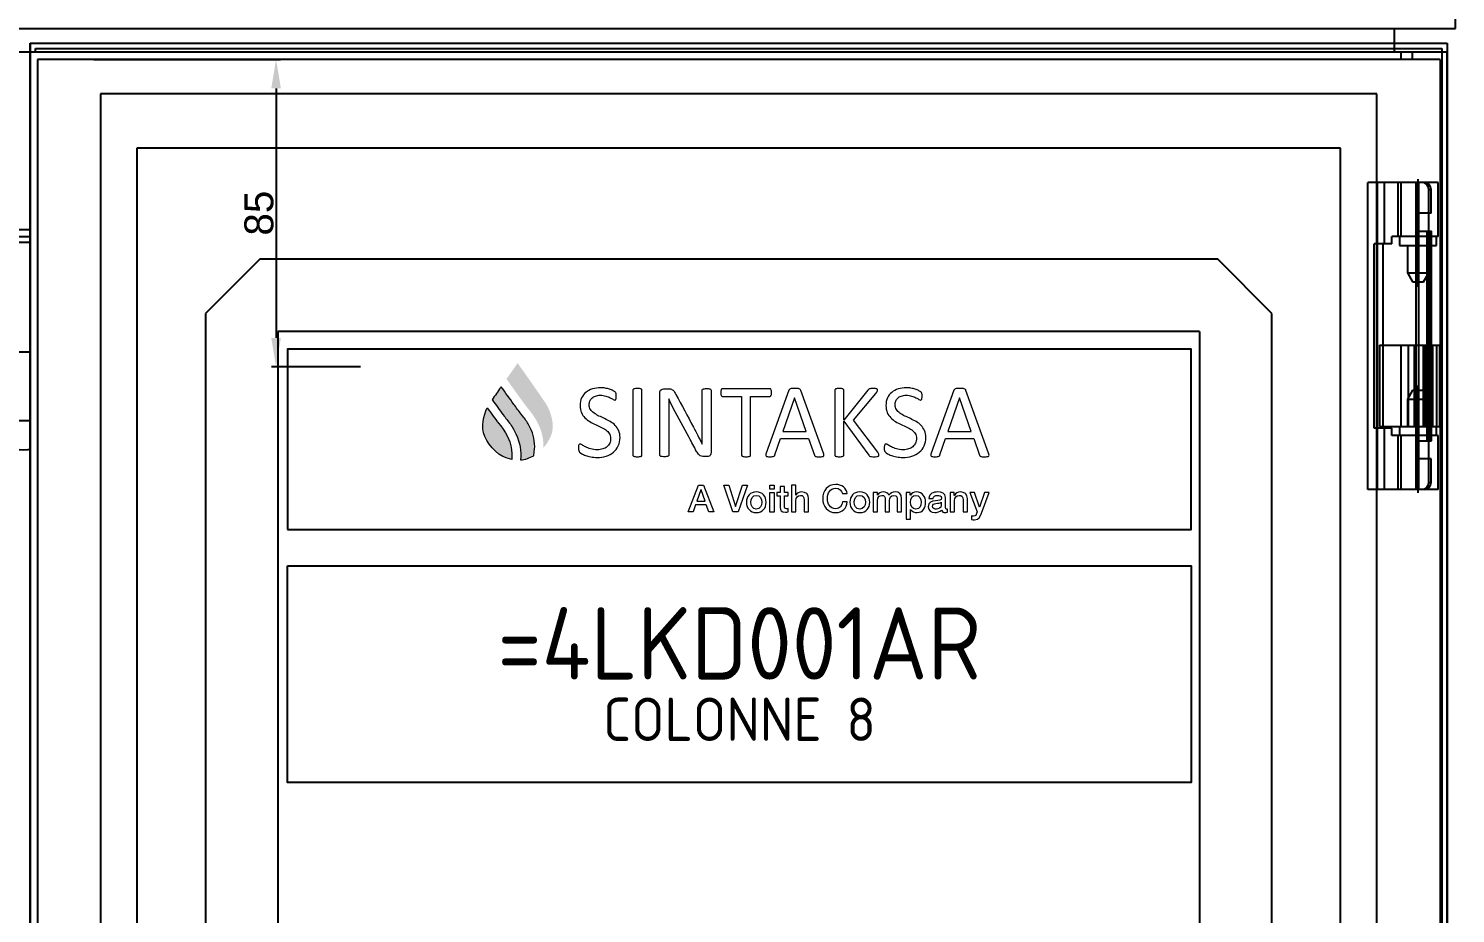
# Model space of a CAD drawing. Header units: millimetres. Extents: x 0 to 69574, y -5 to 41746.
# Drawn here: x 35170.2 to 35564.8, y 12523.2 to 12768 of the extents above; entities that cross this region are included whole.
import ezdxf
from ezdxf.enums import TextEntityAlignment as Align

# ---------------------------------------------------------------- set-up
doc = ezdxf.new("R2010")
doc.units = ezdxf.units.MM
doc.set_wipeout_variables(frame=1)
doc.layers.add('! NO PLOT !', color=7, linetype='Continuous', true_color=0xff75dd, plot=False)
for name, color, linetype in [('000-PI-ORMAR', 2, 'Continuous'), ('000-PI_TEXT', 7, 'Continuous'), ('AUT_7', 7, 'Continuous'), ('Layer 1', 7, 'Continuous')]:
    doc.layers.add(name, color=color, linetype=linetype)
doc.styles.add('PI0', font='isocpeur.ttf', dxfattribs={"width": 0.9})
doc.styles.get("Standard").update_dxf_attribs({"font": 'arial.ttf'})
doc.dimstyles.new('ISO-25-lb', dxfattribs={"dimtxt": 8, "dimasz": 8, "dimexe": 1.25, "dimexo": 0.625, "dimtad": 1, "dimtxsty": 'Standard', "dimcen": 5, "dimadec": 0, "dimazin": 0, "dimtfac": 1, "dimtmove": 0, "dimatfit": 3, "dimfxl": 1, "dimarcsym": 0})

# ---------------------------------------------------------------- blocks, each defined once
blk = doc.blocks.new('*D1215')
at = {"layer": '! NO PLOT !', "color": 0, "linetype": 'Continuous', "lineweight": -2, "ltscale": 0.25, "transparency": 16777216}
for p, q in [((35188.22, 12759.4), (35239.88, 12759.4)), ((35238.63, 12751.4), (35238.63, 12682.4)), ((35261.97, 12674.4), (35237.38, 12674.4))]:
    blk.add_line(p, q, dxfattribs=at)
at = {"layer": '! NO PLOT !', "color": 0, "ltscale": 0.25, "transparency": 16777216}
for points in [[(35237.3, 12751.4), (35239.96, 12751.4), (35238.63, 12759.4)], [(35237.3, 12682.4), (35239.96, 12682.4), (35238.63, 12674.4)]]:
    blk.add_solid(points, dxfattribs=at)
at = {"layer": 'Defpoints', "color": 0, "ltscale": 0.25, "transparency": 16777216}
for p in [(35187.59, 12759.4), (35238.63, 12674.4), (35262.59, 12674.4)]:
    blk.add_point(p, dxfattribs=at)
at = {"layer": '! NO PLOT !', "color": 0, "lineweight": 25, "ltscale": 0.25, "transparency": 16777216, "insert": (35233.92, 12716.9), "char_height": 8, "attachment_point": 5, "rotation": 90}
blk.add_mtext('85', dxfattribs=at)
blk = doc.blocks.new('800mm krov_1')
at = {"layer": '000-PI-ORMAR'}
for p, q in [((43464.63, 8740.28), (43464.63, 9027.28)), ((42672.63, 8740.28), (43464.63, 8740.28)), ((43447.63, 8740.28), (43447.63, 8734.28)), ((43424.13, 8733.78), (42691.13, 8733.78)), ((43447.63, 8733.78), (43424.13, 8733.78)), ((43447.63, 8734.28), (43447.63, 8733.78))]:
    blk.add_line(p, q, dxfattribs=at)
blk = doc.blocks.new('poveznica montaznih ploca 2100mm')
at = {"layer": '! NO PLOT !'}
for p, q in [((59474.64, 55744.27), (59568.44, 55744.27)), ((59477.54, 55742.27), (59565.54, 55742.27)), ((59565.54, 55740.77), (59565.54, 55744.27)), ((59565.54, 55742.27), (59568.44, 55742.27)), ((59568.44, 55742.27), (59568.44, 55744.27)), ((59568.54, 55742.17), (59570.54, 55742.17)), ((59570.54, 55742.17), (59570.54, 53847.74)), ((59477.54, 55740.77), (59565.54, 55740.77)), ((59565.54, 55740.77), (59569.54, 55740.77)), ((59565.54, 55740.77), (59565.54, 53837.74)), ((59524.74, 55710.27), (59518.34, 55710.27)), ((59525.74, 55698.61), (59525.74, 55709.27)), ((59550.54, 55699.86), (59550.54, 55708.68)), ((59554.95, 55704.27), (59546.13, 55704.27)), ((59529.94, 55691.27), (59513.14, 55691.27))]:
    blk.add_line(p, q, dxfattribs=at)
for points in [[(59565.54, 55740.77), (59565.8, 55740.77), (59566.06, 55740.79), (59566.31, 55740.81), (59566.56, 55740.85), (59566.8, 55740.9), (59567.04, 55740.95), (59567.26, 55741.02), (59567.46, 55741.09), (59567.66, 55741.18), (59567.83, 55741.27), (59567.99, 55741.36), (59568.13, 55741.47), (59568.25, 55741.57), (59568.36, 55741.69), (59568.43, 55741.8), (59568.49, 55741.92), (59568.52, 55742.04), (59568.54, 55742.17)], [(59569.54, 55740.77), (59569.78, 55740.93), (59570, 55741.11), (59570.18, 55741.3), (59570.32, 55741.49), (59570.43, 55741.69), (59570.5, 55741.89), (59570.53, 55742.09), (59570.54, 55742.17)]]:
    blk.add_lwpolyline(points, dxfattribs=at)
blk.add_circle((59550.54, 55704.27), 4.2, dxfattribs=at)
for centre, radius, start, end in [((59524.74, 55709.27), 1, 0, 90), ((59526.74, 55698.61), 1, 180, 234.7056), ((59521.54, 55691.27), 8, 125.2944, 54.7056)]:
    blk.add_arc(centre, radius, start, end, dxfattribs=at)

msp = doc.modelspace()

# ---------------------------------------------------------------- linework, layer by layer
at = {"layer": '000-PI-ORMAR'}
for p, q in [((35170.583, 12763.904), (35182.833, 12763.904)), ((35182.833, 12763.904), (35550.333, 12763.904)), ((35550.333, 12763.904), (35562.583, 12763.904))]:
    msp.add_line(p, q, dxfattribs=at)

# ---------------------------------------------------------------- block references
at = {"layer": '! NO PLOT !'}
msp.add_blockref('poveznica montaznih ploca 2100mm', (-24352.743, -43031.862), dxfattribs=at)

# ---------------------------------------------------------------- next in the draw order: wipeouts: each hides what was drawn before it
msp.add_wipeout([(35170.583, 12761.473), (35561.071, 12761.473), (35560.583, 10778.973), (35170.571, 10776.973)]).dxf.layer = '000-PI-ORMAR'

# ---------------------------------------------------------------- next in the draw order: hatches: boundary and pattern name
at = {"true_color": 0x0063af}
h = msp.add_hatch(color=144, dxfattribs=at)
h.dxf.hatch_style = 1
h.paths.add_polyline_path([(35308.247, 12671.452), (35305.438, 12675.402, 0.0001639), (35302.382, 12671.021, 0.3444458), (35302.371, 12670.996, 0.0001087), (35303.18, 12669.869, 0.0062703), (35307.563, 12663.808, 0.0087089), (35308.286, 12662.876, -0.0195732), (35309.705, 12661.005, -0.0588841), (35311.631, 12657.444, -0.1007765), (35312.587, 12652.004, 0.0805623), (35314.655, 12655.286, 0.0737065), (35315.114, 12657.188, 0.055392), (35315.077, 12659.117, 0.070345), (35314.101, 12662.586, 0.03122), (35313.327, 12664.101), (35313.094, 12664.467, 0.0016872)])
h = msp.add_hatch(color=144, dxfattribs=at)
h.dxf.hatch_style = 1
h.paths.add_polyline_path([(35306.241, 12648.64, 0.1104096), (35309.891, 12649.79), (35310.062, 12650.834, 0.1335801), (35309.265, 12656.812, 0.0533925), (35307.745, 12659.559, 0.0177841), (35306.848, 12660.768), (35306.444, 12661.276, -0.0112383), (35304.408, 12663.986, 0.0006132), (35300.892, 12668.877, 0.0677796), (35300.752, 12668.684, 0.0011834), (35298.397, 12665.29, 0.0478512), (35298.497, 12665.145, 0.0008429), (35299.933, 12663.149, 0.0066904), (35301.475, 12661.059, -0.0062584), (35303.444, 12658.477, -0.0459109), (35305.057, 12655.632, -0.1290323)])
h = msp.add_hatch(color=144, dxfattribs=at)
h.dxf.hatch_style = 1
edge = h.paths.add_edge_path()
edge.add_spline(control_points=[(35296.343, 12655.124), (35297.681, 12652.095), (35300.375, 12649.411), (35303.805, 12648.758)], knot_values=[3, 3, 3, 3, 4, 4, 4, 4], degree=3, periodic=0)
edge.add_spline(control_points=[(35303.805, 12648.758), (35304.27, 12653.635), (35301.635, 12656.948), (35300.15, 12658.799)], knot_values=[4, 4, 4, 4, 5, 5, 5, 5], degree=3, periodic=0)
edge.add_spline(control_points=[(35300.15, 12658.799), (35300.15, 12658.799), (35299.958, 12659.04), (35299.958, 12659.04)], knot_values=[0.00001, 0.00001, 0.00001, 0.00001, 1, 1, 1, 1], degree=3, periodic=0)
edge.add_spline(control_points=[(35299.958, 12659.04), (35299.275, 12659.899), (35298.239, 12661.329), (35297.026, 12663.019)], knot_values=[1, 1, 1, 1, 2, 2, 2, 2], degree=3, periodic=0)
edge.add_spline(control_points=[(35297.026, 12663.019), (35296.066, 12660.997), (35295.152, 12657.811), (35296.343, 12655.124)], knot_values=[2, 2, 2, 2, 3, 3, 3, 3], degree=3, periodic=0)

# ---------------------------------------------------------------- next in the draw order: linework, layer by layer
at = {"layer": '! NO PLOT !'}
for p, q in [((35170.595, 12761.404), (35170.595, 10776.904)), ((35170.595, 10776.904), (35170.595, 12761.404)), ((35543.095, 12749.904), (35190.095, 12749.904)), ((35190.095, 12749.904), (35190.095, 10788.404)), ((35543.095, 10788.404), (35543.095, 12749.904)), ((35170.583, 10789.904), (35170.583, 12740.766)), ((35533.095, 12734.904), (35200.095, 12734.904)), ((35200.095, 12734.904), (35200.095, 10803.404)), ((35533.095, 10803.404), (35533.095, 12734.904)), ((35234.095, 12704.154), (35219.095, 12689.154)), ((35499.095, 12704.154), (35234.095, 12704.154)), ((35514.095, 12689.154), (35499.095, 12704.154)), ((35219.095, 12689.154), (35219.095, 10849.154)), ((35514.095, 10849.154), (35514.095, 12689.154)), ((35239.095, 12684.154), (35239.095, 10854.154)), ((35494.095, 12684.154), (35239.095, 12684.154)), ((35494.095, 12684.154), (35494.095, 10854.154))]:
    msp.add_line(p, q, dxfattribs=at)
msp.add_lwpolyline([(35241.785, 12629.371), (35491.785, 12629.371), (35491.785, 12679.291), (35241.785, 12679.291)], close=True)
at = {"layer": '000-PI-ORMAR'}
for p, q in [((35170.583, 12740.766), (35170.583, 12763.904)), ((35170.583, 12763.904), (35170.583, 12761.404)), ((35562.595, 12761.404), (35170.595, 12761.404)), ((35562.595, 12761.404), (35170.595, 12761.404)), ((35170.595, 12761.404), (35170.595, 10776.904)), ((35172.083, 12761.404), (35172.083, 12762.404)), ((35172.083, 12762.404), (35182.833, 12762.404)), ((35182.833, 12762.404), (35550.333, 12762.404)), ((35549.845, 12759.404), (35549.845, 12761.404)), ((35550.333, 12762.404), (35561.083, 12762.404)), ((35552.845, 12761.404), (35552.845, 12759.404)), ((35561.083, 12762.404), (35561.083, 12761.404)), ((35561.083, 12761.404), (35561.083, 10776.904)), ((35562.583, 12763.904), (35562.583, 12761.404)), ((35562.583, 12761.404), (35562.583, 10776.904)), ((35562.595, 10776.904), (35562.595, 12761.404)), ((35562.595, 10776.904), (35562.595, 12761.404)), ((35172.595, 12759.404), (35172.595, 10778.904)), ((35560.595, 12759.404), (35172.595, 12759.404)), ((35560.595, 12759.404), (35560.595, 10778.904)), ((35540.595, 12640.404), (35540.595, 12725.404)), ((35560.038, 12725.404), (35540.595, 12725.404)), ((35543.078, 12708.404), (35543.078, 12725.404)), ((35543.283, 12640.404), (35543.283, 12725.404)), ((35545.176, 12708.404), (35545.176, 12725.404)), ((35548.938, 12725.404), (35548.938, 12710.404)), ((35549.851, 12710.404), (35549.851, 12725.404)), ((35553.959, 12640.404), (35553.959, 12725.404)), ((35554.488, 12696.554), (35554.488, 12726.254)), ((35554.488, 12710.404), (35554.488, 12725.404)), ((35554.706, 12640.404), (35554.706, 12725.404)), ((35560.038, 12710.404), (35560.038, 12725.404)), ((35557.466, 12723.404), (35558.113, 12723.404)), ((35557.466, 12642.404), (35557.466, 12723.404)), ((35558.113, 12716.904), (35558.113, 12723.404)), ((35558.113, 12716.904), (35553.959, 12716.904)), ((35557.47, 12648.904), (35557.47, 12716.904)), ((35560.038, 12710.404), (35547.274, 12710.404)), ((35547.274, 12708.404), (35547.274, 12710.404)), ((35549.388, 12710.404), (35549.388, 12707.904)), ((35553.959, 12711.904), (35558.194, 12711.904)), ((35557.041, 12653.904), (35557.041, 12711.904)), ((35557.76, 12653.904), (35557.76, 12711.904)), ((35558.194, 12653.904), (35558.194, 12711.904)), ((35559.588, 12707.904), (35559.588, 12710.404)), ((35542.35, 12657.404), (35542.35, 12708.404)), ((35547.274, 12708.404), (35542.35, 12708.404)), ((35544.812, 12657.404), (35544.812, 12708.404)), ((35549.388, 12707.904), (35559.588, 12707.904)), ((35551.538, 12707.904), (35551.538, 12700.415)), ((35557.438, 12700.415), (35557.438, 12707.904)), ((35551.538, 12700.415), (35557.438, 12700.415)), ((35551.538, 12700.415), (35552.988, 12697.904)), ((35552.988, 12697.904), (35555.988, 12697.904)), ((35555.988, 12697.904), (35557.438, 12700.415)), ((35543.795, 12680.404), (35543.795, 12657.904)), ((35543.795, 12680.404), (35560.595, 12680.404)), ((35549.745, 12680.404), (35549.745, 12657.904)), ((35551.745, 12680.404), (35551.745, 12657.904)), ((35553.416, 12680.404), (35553.416, 12657.904)), ((35553.774, 12680.404), (35553.774, 12657.904)), ((35555.916, 12680.404), (35555.916, 12657.904)), ((35556.273, 12680.404), (35556.273, 12657.904)), ((35556.634, 12680.404), (35556.634, 12657.904)), ((35557.758, 12680.404), (35557.758, 12657.904)), ((35558.513, 12680.404), (35558.513, 12657.904)), ((35558.634, 12657.904), (35558.634, 12680.404)), ((35559.637, 12680.404), (35559.637, 12657.904)), ((35560.393, 12680.404), (35560.393, 12657.904)), ((35552.988, 12667.904), (35551.538, 12665.392)), ((35552.988, 12667.904), (35555.988, 12667.904)), ((35554.488, 12639.554), (35554.488, 12669.254)), ((35557.438, 12665.392), (35555.988, 12667.904)), ((35551.538, 12665.392), (35551.538, 12657.904)), ((35551.538, 12665.392), (35557.438, 12665.392)), ((35557.438, 12657.904), (35557.438, 12665.392)), ((35543.795, 12657.904), (35560.595, 12657.904)), ((35549.388, 12657.904), (35549.388, 12655.404)), ((35559.588, 12655.404), (35559.588, 12657.904)), ((35547.274, 12657.404), (35542.35, 12657.404)), ((35543.078, 12640.404), (35543.078, 12657.404)), ((35545.176, 12640.404), (35545.176, 12657.404)), ((35547.274, 12655.404), (35547.274, 12657.404)), ((35560.038, 12655.404), (35547.274, 12655.404)), ((35548.938, 12655.404), (35548.938, 12640.404)), ((35549.851, 12640.404), (35549.851, 12655.404)), ((35553.959, 12653.904), (35558.194, 12653.904)), ((35554.488, 12640.404), (35554.488, 12655.404)), ((35560.038, 12640.404), (35560.038, 12655.404)), ((35558.113, 12648.904), (35553.959, 12648.904)), ((35558.113, 12642.404), (35558.113, 12648.904)), ((35557.466, 12642.404), (35558.113, 12642.404)), ((35560.038, 12640.404), (35540.595, 12640.404))]:
    msp.add_line(p, q, dxfattribs=at)
for centre, start_param, end_param in [((35555.534, 12723.404), 4.712389, 6.2831853), ((35556.181, 12723.404), 4.712389, 6.2831853), ((35555.534, 12642.404), 3.1415927, 4.712389), ((35556.181, 12642.404), 3.1415927, 4.712389)]:
    msp.add_ellipse(centre, major_axis=(0, 2), ratio=0.9659258, start_param=start_param, end_param=end_param, dxfattribs=at)
at = {"layer": 'AUT_7'}
msp.add_lwpolyline([(35241.785, 12619.371), (35491.785, 12619.371), (35491.785, 12559.371), (35241.785, 12559.371)], close=True, dxfattribs=at)
at = {"layer": 'Layer 1', "color": 144, "lineweight": 0, "true_color": 0x0063af}
msp.add_lwpolyline([(35306.444, 12661.276, -0.0112383), (35304.408, 12663.986, 0.0006132), (35300.892, 12668.877, 0.0677796), (35300.752, 12668.684, 0.0011834), (35298.397, 12665.29, 0.0478512), (35298.497, 12665.145, 0.0008429), (35299.933, 12663.149, 0.0066904), (35301.475, 12661.059, -0.0062584), (35303.444, 12658.477, -0.0459109), (35305.057, 12655.632, -0.1290323), (35306.241, 12648.64, 0.1104096), (35309.891, 12649.79), (35310.062, 12650.834, 0.1335801), (35309.265, 12656.812, 0.0533925), (35307.745, 12659.559, 0.0177841), (35306.848, 12660.768), (35306.444, 12661.276)], format="xyb", dxfattribs=at)
at = {"layer": 'Layer 1', "color": 8, "lineweight": 0, "true_color": 0x777777}
msp.add_lwpolyline([(35358.939, 12650.62, -0.1035306), (35358.848, 12650.135, -0.223171), (35358.19, 12649.595, -0.0624211), (35357.884, 12649.552, -0.0012931), (35356.964, 12649.552, -0.061201), (35356.31, 12649.637, -0.1130218), (35355.672, 12650.021, -0.0487154), (35355.263, 12650.497, -0.0254764), (35354.945, 12650.993, -0.0066886), (35352.905, 12654.785, -0.0023466), (35348.51, 12662.988, -0.0102917), (35347.237, 12665.548), (35347.238, 12664.959, -0.0052088), (35347.282, 12661.601, -0.0000251), (35347.282, 12649.965, -0.1260238), (35347.242, 12649.813, -0.1434189), (35347.121, 12649.68, -0.091373), (35346.897, 12649.595, -0.0469163), (35346.344, 12649.515, -0.0173475), (35345.814, 12649.511, -0.0657354), (35345.089, 12649.616, -0.1385706), (35344.874, 12649.747, -0.1341797), (35344.795, 12649.934, -0.0004176), (35344.793, 12667.242, -0.0895574), (35344.871, 12667.727, -0.1357099), (35345.108, 12668.055, -0.1623113), (35345.803, 12668.31, -0.0012781), (35347.167, 12668.31, -0.0456713), (35347.732, 12668.252, -0.1705051), (35348.611, 12667.724, -0.0361942), (35348.866, 12667.381, -0.0237687), (35349.225, 12666.77, 0.0004254), (35354.073, 12657.696, -0.0075938), (35356.489, 12652.98, -0.0040344), (35356.453, 12657.38, -0.0000156), (35356.453, 12667.897, -0.253568), (35356.611, 12668.174, -0.067602), (35356.836, 12668.274, -0.0470169), (35357.171, 12668.336, -0.0367928), (35358.146, 12668.343, -0.0403102), (35358.511, 12668.289, -0.0734576), (35358.748, 12668.196, -0.2458048), (35358.938, 12667.928, -0.0004177)], format="xyb", close=True, dxfattribs=at)
for points in [[(35381.998, 12665.825), (35381.983, 12665.825), (35378.757, 12656.493), (35385.269, 12656.493), (35381.998, 12665.825)], [(35427.665, 12665.825), (35427.65, 12665.825), (35424.427, 12656.493), (35430.937, 12656.493), (35427.665, 12665.825)], [(35355.465, 12641.682), (35356.857, 12641.682), (35359.729, 12634.221), (35358.327, 12634.221), (35357.629, 12636.195), (35354.65, 12636.195), (35353.951, 12634.221), (35352.603, 12634.221), (35355.465, 12641.682)], [(35355.005, 12637.189), (35357.283, 12637.189), (35356.166, 12640.397), (35356.135, 12640.397), (35355.005, 12637.189)], [(35362.495, 12641.682), (35363.854, 12641.682), (35365.726, 12635.779), (35365.746, 12635.779), (35367.658, 12641.682), (35368.984, 12641.682), (35366.434, 12634.221), (35364.984, 12634.221), (35362.495, 12641.682)], [(35375.209, 12641.682), (35376.401, 12641.682), (35376.401, 12640.553), (35375.209, 12640.553), (35375.209, 12641.682)], [(35375.209, 12639.622), (35376.401, 12639.622), (35376.401, 12634.22), (35375.209, 12634.22), (35375.209, 12639.622)]]:
    msp.add_lwpolyline(points, dxfattribs=at)
for points, knots in [([(35333.77, 12654.846), (35333.77, 12653.967), (35333.608, 12653.187), (35333.285, 12652.501), (35332.963, 12651.817), (35332.513, 12651.234), (35331.939, 12650.758), (35331.368, 12650.281), (35330.692, 12649.921), (35329.915, 12649.681), (35329.138, 12649.441), (35328.302, 12649.32), (35327.406, 12649.32), (35326.778, 12649.32), (35326.197, 12649.369), (35325.661, 12649.478), (35325.127, 12649.586), (35324.65, 12649.714), (35324.229, 12649.868), (35323.812, 12650.023), (35323.459, 12650.184), (35323.175, 12650.346), (35322.888, 12650.509), (35322.689, 12650.65), (35322.58, 12650.766), (35322.471, 12650.881), (35322.387, 12651.028), (35322.336, 12651.208), (35322.283, 12651.384), (35322.258, 12651.623), (35322.258, 12651.922), (35322.258, 12652.134), (35322.265, 12652.311), (35322.286, 12652.452), (35322.303, 12652.592), (35322.334, 12652.703), (35322.369, 12652.79), (35322.41, 12652.878), (35322.458, 12652.938), (35322.516, 12652.972), (35322.573, 12653.006), (35322.643, 12653.024), (35322.72, 12653.024), (35322.854, 12653.024), (35323.045, 12652.94), (35323.289, 12652.778), (35323.535, 12652.614), (35323.853, 12652.433), (35324.236, 12652.243), (35324.625, 12652.047), (35325.089, 12651.867), (35325.633, 12651.696), (35326.179, 12651.531), (35326.806, 12651.443), (35327.522, 12651.443), (35328.061, 12651.443), (35328.554, 12651.519), (35329.003, 12651.662), (35329.453, 12651.806), (35329.837, 12652.012), (35330.162, 12652.276), (35330.484, 12652.54), (35330.733, 12652.867), (35330.905, 12653.251), (35331.081, 12653.639), (35331.167, 12654.075), (35331.167, 12654.572), (35331.167, 12655.101), (35331.045, 12655.555), (35330.804, 12655.931), (35330.562, 12656.304), (35330.245, 12656.638), (35329.849, 12656.922), (35329.453, 12657.204), (35329.003, 12657.466), (35328.498, 12657.701), (35327.99, 12657.937), (35327.472, 12658.18), (35326.944, 12658.423), (35326.41, 12658.67), (35325.897, 12658.947), (35325.397, 12659.244), (35324.892, 12659.541), (35324.444, 12659.893), (35324.051, 12660.3), (35323.652, 12660.704), (35323.334, 12661.179), (35323.088, 12661.723), (35322.839, 12662.27), (35322.72, 12662.923), (35322.72, 12663.685), (35322.72, 12664.463), (35322.859, 12665.161), (35323.146, 12665.774), (35323.428, 12666.384), (35323.827, 12666.902), (35324.33, 12667.314), (35324.838, 12667.729), (35325.44, 12668.043), (35326.141, 12668.262), (35326.84, 12668.479), (35327.594, 12668.587), (35328.404, 12668.587), (35328.82, 12668.587), (35329.234, 12668.551), (35329.654, 12668.479), (35330.075, 12668.406), (35330.468, 12668.31), (35330.839, 12668.189), (35331.213, 12668.069), (35331.543, 12667.935), (35331.833, 12667.783), (35332.122, 12667.632), (35332.312, 12667.513), (35332.404, 12667.424), (35332.493, 12667.332), (35332.554, 12667.257), (35332.584, 12667.205), (35332.612, 12667.152), (35332.638, 12667.086), (35332.658, 12667.004), (35332.676, 12666.921), (35332.689, 12666.82), (35332.701, 12666.707), (35332.709, 12666.591), (35332.714, 12666.44), (35332.714, 12666.259), (35332.714, 12666.085), (35332.709, 12665.932), (35332.693, 12665.798), (35332.678, 12665.658), (35332.658, 12665.548), (35332.627, 12665.456), (35332.599, 12665.365), (35332.556, 12665.299), (35332.505, 12665.254), (35332.452, 12665.209), (35332.391, 12665.189), (35332.322, 12665.189), (35332.218, 12665.189), (35332.051, 12665.254), (35331.825, 12665.389), (35331.599, 12665.524), (35331.319, 12665.677), (35330.994, 12665.849), (35330.664, 12666.012), (35330.278, 12666.171), (35329.826, 12666.308), (35329.379, 12666.447), (35328.879, 12666.518), (35328.317, 12666.518), (35327.797, 12666.518), (35327.342, 12666.447), (35326.956, 12666.308), (35326.573, 12666.171), (35326.253, 12665.981), (35326.001, 12665.752), (35325.752, 12665.52), (35325.562, 12665.247), (35325.437, 12664.928), (35325.313, 12664.612), (35325.249, 12664.273), (35325.249, 12663.916), (35325.249, 12663.393), (35325.371, 12662.947), (35325.613, 12662.57), (35325.851, 12662.194), (35326.174, 12661.862), (35326.575, 12661.571), (35326.974, 12661.282), (35327.429, 12661.016), (35327.942, 12660.775), (35328.452, 12660.536), (35328.973, 12660.29), (35329.503, 12660.045), (35330.032, 12659.799), (35330.555, 12659.528), (35331.065, 12659.235), (35331.576, 12658.942), (35332.033, 12658.591), (35332.434, 12658.195), (35332.83, 12657.794), (35333.156, 12657.32), (35333.4, 12656.776), (35333.648, 12656.232), (35333.77, 12655.586), (35333.77, 12654.846)], [0, 0, 0, 0, 1, 1, 1, 2, 2, 2, 3, 3, 3, 4, 4, 4, 5, 5, 5, 6, 6, 6, 7, 7, 7, 8, 8, 8, 9, 9, 9, 10, 10, 10, 11, 11, 11, 12, 12, 12, 13, 13, 13, 14, 14, 14, 15, 15, 15, 16, 16, 16, 17, 17, 17, 18, 18, 18, 19, 19, 19, 20, 20, 20, 21, 21, 21, 22, 22, 22, 23, 23, 23, 24, 24, 24, 25, 25, 25, 26, 26, 26, 27, 27, 27, 28, 28, 28, 29, 29, 29, 30, 30, 30, 31, 31, 31, 32, 32, 32, 33, 33, 33, 34, 34, 34, 35, 35, 35, 36, 36, 36, 37, 37, 37, 38, 38, 38, 39, 39, 39, 40, 40, 40, 41, 41, 41, 42, 42, 42, 43, 43, 43, 44, 44, 44, 45, 45, 45, 46, 46, 46, 47, 47, 47, 48, 48, 48, 49, 49, 49, 50, 50, 50, 51, 51, 51, 52, 52, 52, 53, 53, 53, 54, 54, 54, 55, 55, 55, 56, 56, 56, 57, 57, 57, 58, 58, 58, 59, 59, 59, 60, 60, 60, 61, 61, 61, 62, 62, 62, 62]), ([(35339.817, 12649.968), (35339.817, 12649.894), (35339.8, 12649.826), (35339.759, 12649.765), (35339.721, 12649.71), (35339.655, 12649.664), (35339.556, 12649.628), (35339.457, 12649.596), (35339.333, 12649.567), (35339.172, 12649.543), (35339.015, 12649.517), (35338.814, 12649.508), (35338.573, 12649.508), (35338.342, 12649.508), (35338.144, 12649.517), (35337.981, 12649.543), (35337.814, 12649.567), (35337.687, 12649.596), (35337.59, 12649.628), (35337.491, 12649.664), (35337.425, 12649.71), (35337.387, 12649.765), (35337.349, 12649.826), (35337.331, 12649.894), (35337.331, 12649.968), (35337.331, 12649.968), (35337.331, 12667.936), (35337.331, 12667.936), (35337.331, 12668.014), (35337.349, 12668.082), (35337.392, 12668.138), (35337.438, 12668.194), (35337.509, 12668.242), (35337.613, 12668.274), (35337.712, 12668.31), (35337.841, 12668.337), (35338.002, 12668.362), (35338.161, 12668.387), (35338.352, 12668.399), (35338.573, 12668.399), (35338.814, 12668.399), (35339.015, 12668.387), (35339.172, 12668.362), (35339.333, 12668.337), (35339.457, 12668.31), (35339.556, 12668.274), (35339.655, 12668.242), (35339.721, 12668.194), (35339.759, 12668.138), (35339.8, 12668.082), (35339.817, 12668.014), (35339.817, 12667.936), (35339.817, 12667.936), (35339.817, 12649.968), (35339.817, 12649.968)], [0, 0, 0, 0, 1, 1, 1, 2, 2, 2, 3, 3, 3, 4, 4, 4, 5, 5, 5, 6, 6, 6, 7, 7, 7, 8, 8, 8, 9, 9, 9, 10, 10, 10, 11, 11, 11, 12, 12, 12, 13, 13, 13, 14, 14, 14, 15, 15, 15, 16, 16, 16, 17, 17, 17, 18, 18, 18, 18]), ([(35375.648, 12667.241), (35375.648, 12667.057), (35375.638, 12666.902), (35375.618, 12666.763), (35375.598, 12666.632), (35375.57, 12666.524), (35375.524, 12666.437), (35375.481, 12666.355), (35375.428, 12666.297), (35375.366, 12666.259), (35375.306, 12666.221), (35375.232, 12666.201), (35375.153, 12666.201), (35375.153, 12666.201), (35369.893, 12666.201), (35369.893, 12666.201), (35369.893, 12666.201), (35369.893, 12649.968), (35369.893, 12649.968), (35369.893, 12649.894), (35369.871, 12649.826), (35369.835, 12649.765), (35369.792, 12649.71), (35369.726, 12649.664), (35369.629, 12649.628), (35369.532, 12649.596), (35369.403, 12649.567), (35369.246, 12649.543), (35369.086, 12649.517), (35368.885, 12649.508), (35368.646, 12649.508), (35368.413, 12649.508), (35368.217, 12649.517), (35368.052, 12649.543), (35367.89, 12649.567), (35367.76, 12649.596), (35367.663, 12649.628), (35367.567, 12649.664), (35367.498, 12649.71), (35367.46, 12649.765), (35367.423, 12649.826), (35367.403, 12649.894), (35367.403, 12649.968), (35367.403, 12649.968), (35367.403, 12666.201), (35367.403, 12666.201), (35367.403, 12666.201), (35362.137, 12666.201), (35362.137, 12666.201), (35362.058, 12666.201), (35361.992, 12666.221), (35361.929, 12666.259), (35361.865, 12666.297), (35361.814, 12666.355), (35361.776, 12666.437), (35361.735, 12666.524), (35361.705, 12666.632), (35361.685, 12666.763), (35361.657, 12666.902), (35361.644, 12667.057), (35361.644, 12667.241), (35361.644, 12667.425), (35361.657, 12667.583), (35361.685, 12667.729), (35361.705, 12667.865), (35361.735, 12667.98), (35361.776, 12668.069), (35361.814, 12668.152), (35361.865, 12668.217), (35361.929, 12668.252), (35361.992, 12668.292), (35362.058, 12668.311), (35362.137, 12668.311), (35362.137, 12668.311), (35375.153, 12668.311), (35375.153, 12668.311), (35375.232, 12668.311), (35375.306, 12668.292), (35375.366, 12668.252), (35375.428, 12668.217), (35375.481, 12668.152), (35375.524, 12668.069), (35375.57, 12667.98), (35375.598, 12667.865), (35375.618, 12667.729), (35375.638, 12667.583), (35375.648, 12667.425), (35375.648, 12667.241)], [0, 0, 0, 0, 1, 1, 1, 2, 2, 2, 3, 3, 3, 4, 4, 4, 5, 5, 5, 6, 6, 6, 7, 7, 7, 8, 8, 8, 9, 9, 9, 10, 10, 10, 11, 11, 11, 12, 12, 12, 13, 13, 13, 14, 14, 14, 15, 15, 15, 16, 16, 16, 17, 17, 17, 18, 18, 18, 19, 19, 19, 20, 20, 20, 21, 21, 21, 22, 22, 22, 23, 23, 23, 24, 24, 24, 25, 25, 25, 26, 26, 26, 27, 27, 27, 28, 28, 28, 29, 29, 29, 29]), ([(35390.054, 12650.475), (35390.132, 12650.264), (35390.171, 12650.093), (35390.178, 12649.96), (35390.184, 12649.832), (35390.146, 12649.731), (35390.069, 12649.665), (35389.993, 12649.598), (35389.866, 12649.556), (35389.686, 12649.538), (35389.505, 12649.517), (35389.27, 12649.508), (35388.97, 12649.508), (35388.672, 12649.508), (35388.434, 12649.514), (35388.253, 12649.527), (35388.075, 12649.543), (35387.941, 12649.567), (35387.847, 12649.601), (35387.758, 12649.635), (35387.69, 12649.681), (35387.649, 12649.737), (35387.603, 12649.798), (35387.562, 12649.868), (35387.525, 12649.956), (35387.525, 12649.956), (35385.917, 12654.512), (35385.917, 12654.512), (35385.917, 12654.512), (35378.135, 12654.512), (35378.135, 12654.512), (35378.135, 12654.512), (35376.601, 12650.015), (35376.601, 12650.015), (35376.572, 12649.927), (35376.535, 12649.853), (35376.487, 12649.79), (35376.441, 12649.725), (35376.367, 12649.67), (35376.276, 12649.628), (35376.184, 12649.586), (35376.053, 12649.556), (35375.888, 12649.538), (35375.717, 12649.517), (35375.499, 12649.508), (35375.226, 12649.508), (35374.95, 12649.508), (35374.719, 12649.517), (35374.541, 12649.543), (35374.364, 12649.567), (35374.236, 12649.613), (35374.165, 12649.681), (35374.092, 12649.747), (35374.056, 12649.848), (35374.064, 12649.977), (35374.068, 12650.105), (35374.112, 12650.279), (35374.186, 12650.492), (35374.186, 12650.492), (35380.464, 12667.88), (35380.464, 12667.88), (35380.502, 12667.983), (35380.553, 12668.074), (35380.617, 12668.139), (35380.68, 12668.206), (35380.771, 12668.26), (35380.891, 12668.297), (35381.012, 12668.338), (35381.168, 12668.362), (35381.353, 12668.375), (35381.543, 12668.389), (35381.782, 12668.399), (35382.069, 12668.399), (35382.378, 12668.399), (35382.633, 12668.389), (35382.836, 12668.375), (35383.039, 12668.362), (35383.203, 12668.338), (35383.329, 12668.297), (35383.456, 12668.26), (35383.55, 12668.203), (35383.618, 12668.13), (35383.687, 12668.056), (35383.741, 12667.969), (35383.776, 12667.863), (35383.776, 12667.863), (35390.054, 12650.475), (35390.054, 12650.475)], [0, 0, 0, 0, 1, 1, 1, 2, 2, 2, 3, 3, 3, 4, 4, 4, 5, 5, 5, 6, 6, 6, 7, 7, 7, 8, 8, 8, 9, 9, 9, 10, 10, 10, 11, 11, 11, 12, 12, 12, 13, 13, 13, 14, 14, 14, 15, 15, 15, 16, 16, 16, 17, 17, 17, 18, 18, 18, 19, 19, 19, 20, 20, 20, 21, 21, 21, 22, 22, 22, 23, 23, 23, 24, 24, 24, 25, 25, 25, 26, 26, 26, 27, 27, 27, 28, 28, 28, 29, 29, 29, 29]), ([(35405.389, 12649.997), (35405.389, 12649.921), (35405.371, 12649.853), (35405.341, 12649.79), (35405.305, 12649.723), (35405.239, 12649.674), (35405.143, 12649.636), (35405.046, 12649.598), (35404.917, 12649.567), (35404.754, 12649.543), (35404.589, 12649.517), (35404.376, 12649.508), (35404.114, 12649.508), (35403.779, 12649.508), (35403.504, 12649.521), (35403.292, 12649.55), (35403.078, 12649.579), (35402.921, 12649.632), (35402.814, 12649.71), (35402.71, 12649.787), (35402.621, 12649.872), (35402.552, 12649.968), (35402.552, 12649.968), (35395.667, 12659.329), (35395.667, 12659.329), (35395.667, 12659.329), (35395.667, 12649.968), (35395.667, 12649.968), (35395.667, 12649.9), (35395.647, 12649.838), (35395.611, 12649.775), (35395.57, 12649.71), (35395.502, 12649.664), (35395.408, 12649.628), (35395.311, 12649.596), (35395.184, 12649.567), (35395.025, 12649.543), (35394.864, 12649.517), (35394.664, 12649.508), (35394.422, 12649.508), (35394.194, 12649.508), (35393.996, 12649.517), (35393.831, 12649.543), (35393.666, 12649.567), (35393.536, 12649.596), (35393.437, 12649.628), (35393.343, 12649.664), (35393.277, 12649.71), (35393.236, 12649.775), (35393.198, 12649.838), (35393.18, 12649.9), (35393.18, 12649.968), (35393.18, 12649.968), (35393.18, 12667.935), (35393.18, 12667.935), (35393.18, 12668.013), (35393.198, 12668.082), (35393.236, 12668.138), (35393.277, 12668.197), (35393.343, 12668.242), (35393.437, 12668.274), (35393.536, 12668.31), (35393.666, 12668.338), (35393.831, 12668.362), (35393.996, 12668.384), (35394.194, 12668.399), (35394.422, 12668.399), (35394.664, 12668.399), (35394.864, 12668.384), (35395.025, 12668.362), (35395.184, 12668.338), (35395.311, 12668.31), (35395.408, 12668.274), (35395.502, 12668.242), (35395.57, 12668.197), (35395.611, 12668.138), (35395.647, 12668.082), (35395.667, 12668.013), (35395.667, 12667.935), (35395.667, 12667.935), (35395.667, 12659.619), (35395.667, 12659.619), (35395.667, 12659.619), (35402.293, 12667.935), (35402.293, 12667.935), (35402.352, 12668.023), (35402.418, 12668.094), (35402.496, 12668.152), (35402.573, 12668.212), (35402.669, 12668.255), (35402.778, 12668.29), (35402.888, 12668.326), (35403.022, 12668.352), (35403.182, 12668.369), (35403.342, 12668.389), (35403.548, 12668.399), (35403.799, 12668.399), (35404.048, 12668.399), (35404.251, 12668.384), (35404.406, 12668.362), (35404.559, 12668.338), (35404.683, 12668.308), (35404.775, 12668.269), (35404.866, 12668.231), (35404.927, 12668.183), (35404.962, 12668.123), (35404.995, 12668.069), (35405.011, 12668.001), (35405.011, 12667.935), (35405.011, 12667.809), (35404.981, 12667.687), (35404.919, 12667.559), (35404.856, 12667.432), (35404.736, 12667.259), (35404.564, 12667.038), (35404.564, 12667.038), (35398.356, 12659.619), (35398.356, 12659.619), (35398.356, 12659.619), (35405.038, 12650.739), (35405.038, 12650.739), (35405.206, 12650.486), (35405.305, 12650.315), (35405.341, 12650.226), (35405.371, 12650.131), (35405.389, 12650.055), (35405.389, 12649.997)], [0, 0, 0, 0, 1, 1, 1, 2, 2, 2, 3, 3, 3, 4, 4, 4, 5, 5, 5, 6, 6, 6, 7, 7, 7, 8, 8, 8, 9, 9, 9, 10, 10, 10, 11, 11, 11, 12, 12, 12, 13, 13, 13, 14, 14, 14, 15, 15, 15, 16, 16, 16, 17, 17, 17, 18, 18, 18, 19, 19, 19, 20, 20, 20, 21, 21, 21, 22, 22, 22, 23, 23, 23, 24, 24, 24, 25, 25, 25, 26, 26, 26, 27, 27, 27, 28, 28, 28, 29, 29, 29, 30, 30, 30, 31, 31, 31, 32, 32, 32, 33, 33, 33, 34, 34, 34, 35, 35, 35, 36, 36, 36, 37, 37, 37, 38, 38, 38, 39, 39, 39, 40, 40, 40, 41, 41, 41, 42, 42, 42, 42]), ([(35418.365, 12654.846), (35418.365, 12653.967), (35418.202, 12653.187), (35417.88, 12652.501), (35417.557, 12651.817), (35417.105, 12651.234), (35416.531, 12650.758), (35415.96, 12650.281), (35415.284, 12649.921), (35414.509, 12649.681), (35413.732, 12649.441), (35412.897, 12649.32), (35412, 12649.32), (35411.372, 12649.32), (35410.791, 12649.369), (35410.255, 12649.478), (35409.722, 12649.586), (35409.242, 12649.714), (35408.826, 12649.868), (35408.407, 12650.023), (35408.056, 12650.184), (35407.769, 12650.346), (35407.485, 12650.509), (35407.286, 12650.65), (35407.175, 12650.766), (35407.065, 12650.881), (35406.979, 12651.028), (35406.928, 12651.208), (35406.875, 12651.384), (35406.85, 12651.623), (35406.85, 12651.922), (35406.85, 12652.134), (35406.86, 12652.311), (35406.877, 12652.452), (35406.898, 12652.592), (35406.926, 12652.703), (35406.966, 12652.79), (35407.007, 12652.878), (35407.051, 12652.938), (35407.111, 12652.972), (35407.169, 12653.006), (35407.238, 12653.024), (35407.314, 12653.024), (35407.446, 12653.024), (35407.637, 12652.94), (35407.886, 12652.778), (35408.13, 12652.614), (35408.444, 12652.433), (35408.833, 12652.243), (35409.219, 12652.047), (35409.682, 12651.867), (35410.227, 12651.696), (35410.774, 12651.531), (35411.4, 12651.443), (35412.115, 12651.443), (35412.655, 12651.443), (35413.151, 12651.519), (35413.598, 12651.662), (35414.045, 12651.806), (35414.431, 12652.012), (35414.753, 12652.276), (35415.078, 12652.54), (35415.325, 12652.867), (35415.5, 12653.251), (35415.673, 12653.639), (35415.762, 12654.075), (35415.762, 12654.572), (35415.762, 12655.101), (35415.64, 12655.555), (35415.398, 12655.931), (35415.155, 12656.304), (35414.84, 12656.638), (35414.443, 12656.922), (35414.047, 12657.204), (35413.598, 12657.466), (35413.092, 12657.701), (35412.587, 12657.937), (35412.066, 12658.18), (35411.537, 12658.423), (35411.007, 12658.67), (35410.489, 12658.947), (35409.991, 12659.244), (35409.488, 12659.541), (35409.039, 12659.893), (35408.643, 12660.3), (35408.249, 12660.704), (35407.929, 12661.179), (35407.68, 12661.723), (35407.436, 12662.27), (35407.314, 12662.923), (35407.314, 12663.685), (35407.314, 12664.463), (35407.457, 12665.161), (35407.739, 12665.774), (35408.023, 12666.384), (35408.419, 12666.902), (35408.925, 12667.314), (35409.433, 12667.729), (35410.037, 12668.043), (35410.733, 12668.262), (35411.434, 12668.479), (35412.191, 12668.587), (35412.999, 12668.587), (35413.413, 12668.587), (35413.829, 12668.551), (35414.247, 12668.479), (35414.667, 12668.406), (35415.063, 12668.31), (35415.434, 12668.189), (35415.804, 12668.069), (35416.138, 12667.935), (35416.427, 12667.783), (35416.714, 12667.632), (35416.907, 12667.513), (35416.996, 12667.424), (35417.09, 12667.332), (35417.151, 12667.257), (35417.179, 12667.205), (35417.206, 12667.152), (35417.232, 12667.086), (35417.25, 12667.004), (35417.27, 12666.921), (35417.283, 12666.82), (35417.295, 12666.707), (35417.303, 12666.591), (35417.308, 12666.44), (35417.308, 12666.259), (35417.308, 12666.085), (35417.301, 12665.932), (35417.288, 12665.798), (35417.273, 12665.658), (35417.25, 12665.548), (35417.221, 12665.456), (35417.194, 12665.365), (35417.151, 12665.299), (35417.098, 12665.254), (35417.044, 12665.209), (35416.985, 12665.189), (35416.917, 12665.189), (35416.811, 12665.189), (35416.646, 12665.254), (35416.417, 12665.389), (35416.193, 12665.524), (35415.914, 12665.677), (35415.586, 12665.849), (35415.259, 12666.012), (35414.872, 12666.171), (35414.426, 12666.308), (35413.973, 12666.447), (35413.471, 12666.518), (35412.909, 12666.518), (35412.389, 12666.518), (35411.937, 12666.447), (35411.551, 12666.308), (35411.164, 12666.171), (35410.847, 12665.981), (35410.596, 12665.752), (35410.347, 12665.52), (35410.156, 12665.247), (35410.034, 12664.928), (35409.905, 12664.612), (35409.844, 12664.273), (35409.844, 12663.916), (35409.844, 12663.393), (35409.963, 12662.947), (35410.205, 12662.57), (35410.448, 12662.194), (35410.766, 12661.862), (35411.167, 12661.571), (35411.568, 12661.282), (35412.023, 12661.016), (35412.533, 12660.775), (35413.044, 12660.536), (35413.567, 12660.29), (35414.098, 12660.045), (35414.629, 12659.799), (35415.149, 12659.528), (35415.659, 12659.235), (35416.17, 12658.942), (35416.627, 12658.591), (35417.026, 12658.195), (35417.425, 12657.794), (35417.75, 12657.32), (35417.996, 12656.776), (35418.24, 12656.232), (35418.365, 12655.586), (35418.365, 12654.846)], [0, 0, 0, 0, 1, 1, 1, 2, 2, 2, 3, 3, 3, 4, 4, 4, 5, 5, 5, 6, 6, 6, 7, 7, 7, 8, 8, 8, 9, 9, 9, 10, 10, 10, 11, 11, 11, 12, 12, 12, 13, 13, 13, 14, 14, 14, 15, 15, 15, 16, 16, 16, 17, 17, 17, 18, 18, 18, 19, 19, 19, 20, 20, 20, 21, 21, 21, 22, 22, 22, 23, 23, 23, 24, 24, 24, 25, 25, 25, 26, 26, 26, 27, 27, 27, 28, 28, 28, 29, 29, 29, 30, 30, 30, 31, 31, 31, 32, 32, 32, 33, 33, 33, 34, 34, 34, 35, 35, 35, 36, 36, 36, 37, 37, 37, 38, 38, 38, 39, 39, 39, 40, 40, 40, 41, 41, 41, 42, 42, 42, 43, 43, 43, 44, 44, 44, 45, 45, 45, 46, 46, 46, 47, 47, 47, 48, 48, 48, 49, 49, 49, 50, 50, 50, 51, 51, 51, 52, 52, 52, 53, 53, 53, 54, 54, 54, 55, 55, 55, 56, 56, 56, 57, 57, 57, 58, 58, 58, 59, 59, 59, 60, 60, 60, 61, 61, 61, 62, 62, 62, 62]), ([(35435.726, 12650.475), (35435.8, 12650.264), (35435.841, 12650.093), (35435.846, 12649.96), (35435.854, 12649.832), (35435.816, 12649.731), (35435.739, 12649.665), (35435.66, 12649.598), (35435.534, 12649.556), (35435.356, 12649.538), (35435.178, 12649.517), (35434.936, 12649.508), (35434.637, 12649.508), (35434.34, 12649.508), (35434.102, 12649.514), (35433.923, 12649.527), (35433.743, 12649.543), (35433.608, 12649.567), (35433.52, 12649.601), (35433.426, 12649.635), (35433.357, 12649.681), (35433.314, 12649.737), (35433.274, 12649.798), (35433.23, 12649.868), (35433.192, 12649.956), (35433.192, 12649.956), (35431.585, 12654.512), (35431.585, 12654.512), (35431.585, 12654.512), (35423.805, 12654.512), (35423.805, 12654.512), (35423.805, 12654.512), (35422.268, 12650.015), (35422.268, 12650.015), (35422.24, 12649.927), (35422.202, 12649.853), (35422.154, 12649.79), (35422.103, 12649.725), (35422.037, 12649.67), (35421.943, 12649.628), (35421.852, 12649.586), (35421.722, 12649.556), (35421.552, 12649.538), (35421.384, 12649.517), (35421.166, 12649.508), (35420.897, 12649.508), (35420.615, 12649.508), (35420.386, 12649.517), (35420.211, 12649.543), (35420.031, 12649.567), (35419.907, 12649.613), (35419.833, 12649.681), (35419.762, 12649.747), (35419.726, 12649.848), (35419.731, 12649.977), (35419.736, 12650.105), (35419.777, 12650.279), (35419.853, 12650.492), (35419.853, 12650.492), (35426.134, 12667.88), (35426.134, 12667.88), (35426.169, 12667.983), (35426.22, 12668.074), (35426.284, 12668.139), (35426.347, 12668.206), (35426.439, 12668.26), (35426.558, 12668.297), (35426.68, 12668.338), (35426.832, 12668.362), (35427.025, 12668.375), (35427.208, 12668.389), (35427.45, 12668.399), (35427.738, 12668.399), (35428.049, 12668.399), (35428.3, 12668.389), (35428.506, 12668.375), (35428.71, 12668.362), (35428.872, 12668.338), (35428.999, 12668.297), (35429.124, 12668.26), (35429.22, 12668.203), (35429.286, 12668.13), (35429.352, 12668.056), (35429.405, 12667.969), (35429.443, 12667.863), (35429.443, 12667.863), (35435.726, 12650.475), (35435.726, 12650.475)], [0, 0, 0, 0, 1, 1, 1, 2, 2, 2, 3, 3, 3, 4, 4, 4, 5, 5, 5, 6, 6, 6, 7, 7, 7, 8, 8, 8, 9, 9, 9, 10, 10, 10, 11, 11, 11, 12, 12, 12, 13, 13, 13, 14, 14, 14, 15, 15, 15, 16, 16, 16, 17, 17, 17, 18, 18, 18, 19, 19, 19, 20, 20, 20, 21, 21, 21, 22, 22, 22, 23, 23, 23, 24, 24, 24, 25, 25, 25, 26, 26, 26, 27, 27, 27, 28, 28, 28, 29, 29, 29, 29]), ([(35368.733, 12636.927), (35368.733, 12638.578), (35369.726, 12639.767), (35371.461, 12639.767), (35373.195, 12639.767), (35374.188, 12638.578), (35374.188, 12636.927), (35374.188, 12635.266), (35373.195, 12634.073), (35371.461, 12634.073), (35369.726, 12634.073), (35368.733, 12635.266), (35368.733, 12636.927)], [0, 0, 0, 0, 1, 1, 1, 2, 2, 2, 3, 3, 3, 4, 4, 4, 4]), ([(35372.995, 12636.927), (35372.995, 12637.856), (35372.527, 12638.829), (35371.461, 12638.829), (35370.394, 12638.829), (35369.924, 12637.856), (35369.924, 12636.927), (35369.924, 12635.986), (35370.394, 12635.015), (35371.461, 12635.015), (35372.527, 12635.015), (35372.995, 12635.986), (35372.995, 12636.927)], [0, 0, 0, 0, 1, 1, 1, 2, 2, 2, 3, 3, 3, 4, 4, 4, 4]), ([(35377.152, 12639.622), (35377.152, 12639.622), (35378.051, 12639.622), (35378.051, 12639.622), (35378.051, 12639.622), (35378.051, 12641.242), (35378.051, 12641.242), (35378.051, 12641.242), (35379.242, 12641.242), (35379.242, 12641.242), (35379.242, 12641.242), (35379.242, 12639.622), (35379.242, 12639.622), (35379.242, 12639.622), (35380.319, 12639.622), (35380.319, 12639.622), (35380.319, 12639.622), (35380.319, 12638.734), (35380.319, 12638.734), (35380.319, 12638.734), (35379.242, 12638.734), (35379.242, 12638.734), (35379.242, 12638.734), (35379.242, 12635.852), (35379.242, 12635.852), (35379.242, 12635.36), (35379.282, 12635.11), (35379.816, 12635.11), (35379.984, 12635.11), (35380.151, 12635.11), (35380.319, 12635.15), (35380.319, 12635.15), (35380.319, 12634.232), (35380.319, 12634.232), (35380.058, 12634.211), (35379.806, 12634.169), (35379.544, 12634.169), (35378.302, 12634.169), (35378.072, 12634.649), (35378.051, 12635.548), (35378.051, 12635.548), (35378.051, 12638.734), (35378.051, 12638.734), (35378.051, 12638.734), (35377.152, 12638.734), (35377.152, 12638.734), (35377.152, 12638.734), (35377.152, 12639.622), (35377.152, 12639.622)], [0, 0, 0, 0, 1, 1, 1, 2, 2, 2, 3, 3, 3, 4, 4, 4, 5, 5, 5, 6, 6, 6, 7, 7, 7, 8, 8, 8, 9, 9, 9, 10, 10, 10, 11, 11, 11, 12, 12, 12, 13, 13, 13, 14, 14, 14, 15, 15, 15, 16, 16, 16, 16]), ([(35381.175, 12641.682), (35381.175, 12641.682), (35382.366, 12641.682), (35382.366, 12641.682), (35382.366, 12641.682), (35382.366, 12638.912), (35382.366, 12638.912), (35382.366, 12638.912), (35382.387, 12638.912), (35382.387, 12638.912), (35382.679, 12639.403), (35383.296, 12639.767), (35384.006, 12639.767), (35385.178, 12639.767), (35385.919, 12639.142), (35385.919, 12637.93), (35385.919, 12637.93), (35385.919, 12634.221), (35385.919, 12634.221), (35385.919, 12634.221), (35384.727, 12634.221), (35384.727, 12634.221), (35384.727, 12634.221), (35384.727, 12637.616), (35384.727, 12637.616), (35384.706, 12638.464), (35384.373, 12638.829), (35383.672, 12638.829), (35382.877, 12638.829), (35382.366, 12638.201), (35382.366, 12637.409), (35382.366, 12637.409), (35382.366, 12634.221), (35382.366, 12634.221), (35382.366, 12634.221), (35381.175, 12634.221), (35381.175, 12634.221), (35381.175, 12634.221), (35381.175, 12641.682), (35381.175, 12641.682)], [0, 0, 0, 0, 1, 1, 1, 2, 2, 2, 3, 3, 3, 4, 4, 4, 5, 5, 5, 6, 6, 6, 7, 7, 7, 8, 8, 8, 9, 9, 9, 10, 10, 10, 11, 11, 11, 12, 12, 12, 13, 13, 13, 13]), ([(35395.278, 12639.31), (35395.06, 12640.166), (35394.506, 12640.793), (35393.419, 12640.793), (35391.819, 12640.793), (35391.151, 12639.382), (35391.151, 12637.951), (35391.151, 12636.52), (35391.819, 12635.11), (35393.419, 12635.11), (35394.577, 12635.11), (35395.215, 12635.977), (35395.321, 12637.064), (35395.321, 12637.064), (35396.597, 12637.064), (35396.597, 12637.064), (35396.49, 12635.276), (35395.227, 12634.041), (35393.419, 12634.041), (35391.184, 12634.041), (35389.846, 12635.819), (35389.846, 12637.951), (35389.846, 12640.082), (35391.184, 12641.86), (35393.419, 12641.86), (35395.101, 12641.848), (35396.429, 12640.919), (35396.584, 12639.31), (35396.584, 12639.31), (35395.278, 12639.31), (35395.278, 12639.31)], [0, 0, 0, 0, 1, 1, 1, 2, 2, 2, 3, 3, 3, 4, 4, 4, 5, 5, 5, 6, 6, 6, 7, 7, 7, 8, 8, 8, 9, 9, 9, 10, 10, 10, 10]), ([(35397.366, 12636.927), (35397.366, 12638.578), (35398.359, 12639.767), (35400.094, 12639.767), (35401.829, 12639.767), (35402.821, 12638.578), (35402.821, 12636.927), (35402.821, 12635.266), (35401.829, 12634.073), (35400.094, 12634.073), (35398.359, 12634.073), (35397.366, 12635.266), (35397.366, 12636.927)], [0, 0, 0, 0, 1, 1, 1, 2, 2, 2, 3, 3, 3, 4, 4, 4, 4]), ([(35401.631, 12636.927), (35401.631, 12637.856), (35401.161, 12638.829), (35400.094, 12638.829), (35399.03, 12638.829), (35398.557, 12637.856), (35398.557, 12636.927), (35398.557, 12635.986), (35399.03, 12635.015), (35400.094, 12635.015), (35401.161, 12635.015), (35401.631, 12635.986), (35401.631, 12636.927)], [0, 0, 0, 0, 1, 1, 1, 2, 2, 2, 3, 3, 3, 4, 4, 4, 4]), ([(35403.812, 12639.622), (35403.812, 12639.622), (35404.942, 12639.622), (35404.942, 12639.622), (35404.942, 12639.622), (35404.942, 12638.87), (35404.942, 12638.87), (35404.942, 12638.87), (35404.973, 12638.87), (35404.973, 12638.87), (35405.328, 12639.403), (35405.778, 12639.767), (35406.634, 12639.767), (35407.291, 12639.767), (35407.909, 12639.488), (35408.15, 12638.87), (35408.546, 12639.424), (35409.059, 12639.767), (35409.841, 12639.767), (35410.979, 12639.767), (35411.649, 12639.266), (35411.649, 12637.951), (35411.649, 12637.951), (35411.649, 12634.221), (35411.649, 12634.221), (35411.649, 12634.221), (35410.459, 12634.221), (35410.459, 12634.221), (35410.459, 12634.221), (35410.459, 12637.377), (35410.459, 12637.377), (35410.459, 12638.233), (35410.405, 12638.829), (35409.476, 12638.829), (35408.671, 12638.829), (35408.328, 12638.296), (35408.328, 12637.386), (35408.328, 12637.386), (35408.328, 12634.221), (35408.328, 12634.221), (35408.328, 12634.221), (35407.134, 12634.221), (35407.134, 12634.221), (35407.134, 12634.221), (35407.134, 12637.69), (35407.134, 12637.69), (35407.134, 12638.432), (35406.905, 12638.829), (35406.184, 12638.829), (35405.567, 12638.829), (35405.003, 12638.328), (35405.003, 12637.429), (35405.003, 12637.429), (35405.003, 12634.221), (35405.003, 12634.221), (35405.003, 12634.221), (35403.812, 12634.221), (35403.812, 12634.221), (35403.812, 12634.221), (35403.812, 12639.622), (35403.812, 12639.622)], [0, 0, 0, 0, 1, 1, 1, 2, 2, 2, 3, 3, 3, 4, 4, 4, 5, 5, 5, 6, 6, 6, 7, 7, 7, 8, 8, 8, 9, 9, 9, 10, 10, 10, 11, 11, 11, 12, 12, 12, 13, 13, 13, 14, 14, 14, 15, 15, 15, 16, 16, 16, 17, 17, 17, 18, 18, 18, 19, 19, 19, 20, 20, 20, 20]), ([(35412.932, 12639.622), (35412.932, 12639.622), (35414.06, 12639.622), (35414.06, 12639.622), (35414.06, 12639.622), (35414.06, 12638.892), (35414.06, 12638.892), (35414.06, 12638.892), (35414.082, 12638.892), (35414.082, 12638.892), (35414.415, 12639.507), (35415.063, 12639.767), (35415.754, 12639.767), (35417.458, 12639.767), (35418.283, 12638.474), (35418.283, 12636.895), (35418.283, 12635.444), (35417.552, 12634.073), (35415.952, 12634.073), (35415.264, 12634.073), (35414.523, 12634.325), (35414.144, 12634.922), (35414.144, 12634.922), (35414.123, 12634.922), (35414.123, 12634.922), (35414.123, 12634.922), (35414.123, 12632.225), (35414.123, 12632.225), (35414.123, 12632.225), (35412.932, 12632.225), (35412.932, 12632.225), (35412.932, 12632.225), (35412.932, 12639.622), (35412.932, 12639.622)], [0, 0, 0, 0, 1, 1, 1, 2, 2, 2, 3, 3, 3, 4, 4, 4, 5, 5, 5, 6, 6, 6, 7, 7, 7, 8, 8, 8, 9, 9, 9, 10, 10, 10, 11, 11, 11, 11]), ([(35415.596, 12638.829), (35414.593, 12638.829), (35414.082, 12638.066), (35414.082, 12636.916), (35414.082, 12635.829), (35414.636, 12635.015), (35415.596, 12635.015), (35416.683, 12635.015), (35417.089, 12635.978), (35417.089, 12636.916), (35417.089, 12637.897), (35416.579, 12638.829), (35415.596, 12638.829)], [0, 0, 0, 0, 1, 1, 1, 2, 2, 2, 3, 3, 3, 4, 4, 4, 4]), ([(35423.81, 12635.423), (35423.81, 12635.129), (35423.871, 12635.015), (35424.092, 12635.015), (35424.166, 12635.015), (35424.259, 12635.015), (35424.384, 12635.036), (35424.384, 12635.036), (35424.384, 12634.211), (35424.384, 12634.211), (35424.206, 12634.148), (35423.83, 12634.073), (35423.632, 12634.073), (35423.152, 12634.073), (35422.807, 12634.241), (35422.713, 12634.732), (35422.243, 12634.273), (35421.478, 12634.073), (35420.841, 12634.073), (35419.871, 12634.073), (35418.992, 12634.597), (35418.992, 12635.652), (35418.992, 12636.999), (35420.069, 12637.219), (35421.072, 12637.335), (35421.928, 12637.492), (35422.69, 12637.397), (35422.69, 12638.098), (35422.69, 12638.713), (35422.055, 12638.829), (35421.573, 12638.829), (35420.905, 12638.829), (35420.435, 12638.556), (35420.382, 12637.972), (35420.382, 12637.972), (35419.19, 12637.972), (35419.19, 12637.972), (35419.274, 12639.363), (35420.455, 12639.767), (35421.646, 12639.767), (35422.703, 12639.767), (35423.81, 12639.34), (35423.81, 12638.201), (35423.81, 12638.201), (35423.81, 12635.423), (35423.81, 12635.423)], [0, 0, 0, 0, 1, 1, 1, 2, 2, 2, 3, 3, 3, 4, 4, 4, 5, 5, 5, 6, 6, 6, 7, 7, 7, 8, 8, 8, 9, 9, 9, 10, 10, 10, 11, 11, 11, 12, 12, 12, 13, 13, 13, 14, 14, 14, 15, 15, 15, 15]), ([(35425.093, 12639.622), (35425.093, 12639.622), (35426.223, 12639.622), (35426.223, 12639.622), (35426.223, 12639.622), (35426.223, 12638.829), (35426.223, 12638.829), (35426.223, 12638.829), (35426.243, 12638.809), (35426.243, 12638.809), (35426.599, 12639.403), (35427.216, 12639.767), (35427.924, 12639.767), (35429.095, 12639.767), (35429.837, 12639.142), (35429.837, 12637.93), (35429.837, 12637.93), (35429.837, 12634.221), (35429.837, 12634.221), (35429.837, 12634.221), (35428.646, 12634.221), (35428.646, 12634.221), (35428.646, 12634.221), (35428.646, 12637.616), (35428.646, 12637.616), (35428.626, 12638.464), (35428.29, 12638.829), (35427.589, 12638.829), (35426.797, 12638.829), (35426.284, 12638.201), (35426.284, 12637.409), (35426.284, 12637.409), (35426.284, 12634.221), (35426.284, 12634.221), (35426.284, 12634.221), (35425.093, 12634.221), (35425.093, 12634.221), (35425.093, 12634.221), (35425.093, 12639.622), (35425.093, 12639.622)], [0, 0, 0, 0, 1, 1, 1, 2, 2, 2, 3, 3, 3, 4, 4, 4, 5, 5, 5, 6, 6, 6, 7, 7, 7, 8, 8, 8, 9, 9, 9, 10, 10, 10, 11, 11, 11, 12, 12, 12, 13, 13, 13, 13]), ([(35430.495, 12639.622), (35430.495, 12639.622), (35431.8, 12639.622), (35431.8, 12639.622), (35431.8, 12639.622), (35433.21, 12635.59), (35433.21, 12635.59), (35433.21, 12635.59), (35433.232, 12635.59), (35433.232, 12635.59), (35433.232, 12635.59), (35434.599, 12639.622), (35434.599, 12639.622), (35434.599, 12639.622), (35435.844, 12639.622), (35435.844, 12639.622), (35435.844, 12639.622), (35433.743, 12633.928), (35433.743, 12633.928), (35433.357, 12632.956), (35433.075, 12632.078), (35431.831, 12632.078), (35431.549, 12632.078), (35431.277, 12632.101), (35431.006, 12632.142), (35431.006, 12632.142), (35431.006, 12633.144), (35431.006, 12633.144), (35431.193, 12633.114), (35431.381, 12633.071), (35431.569, 12633.071), (35432.123, 12633.071), (35432.26, 12633.364), (35432.405, 12633.824), (35432.405, 12633.824), (35432.542, 12634.241), (35432.542, 12634.241), (35432.542, 12634.241), (35430.495, 12639.622), (35430.495, 12639.622)], [0, 0, 0, 0, 1, 1, 1, 2, 2, 2, 3, 3, 3, 4, 4, 4, 5, 5, 5, 6, 6, 6, 7, 7, 7, 8, 8, 8, 9, 9, 9, 10, 10, 10, 11, 11, 11, 12, 12, 12, 13, 13, 13, 13]), ([(35422.619, 12636.927), (35422.253, 12636.687), (35421.677, 12636.696), (35421.156, 12636.603), (35420.643, 12636.52), (35420.183, 12636.332), (35420.183, 12635.704), (35420.183, 12635.172), (35420.864, 12635.015), (35421.28, 12635.015), (35421.804, 12635.015), (35422.619, 12635.286), (35422.619, 12636.038), (35422.619, 12636.038), (35422.619, 12636.927), (35422.619, 12636.927)], [0, 0, 0, 0, 1, 1, 1, 2, 2, 2, 3, 3, 3, 4, 4, 4, 5, 5, 5, 5])]:
    msp.add_open_spline(points, degree=3, knots=knots, dxfattribs=at)
at = {"layer": 'Layer 1', "color": 144, "lineweight": 0, "true_color": 0x0063af}
msp.add_open_spline([(35300.15, 12658.799), (35300.15, 12658.799), (35299.958, 12659.04), (35299.958, 12659.04), (35299.275, 12659.899), (35298.239, 12661.329), (35297.026, 12663.019), (35296.066, 12660.997), (35295.152, 12657.811), (35296.343, 12655.124), (35297.681, 12652.095), (35300.375, 12649.411), (35303.805, 12648.758), (35304.27, 12653.635), (35301.635, 12656.948), (35300.15, 12658.799)], degree=3, knots=[0, 0, 0, 0, 1, 1, 1, 2, 2, 2, 3, 3, 3, 4, 4, 4, 5, 5, 5, 5], dxfattribs=at)

# ---------------------------------------------------------------- next in the draw order: block references
at = {"layer": '000-PI-ORMAR'}
msp.add_blockref('800mm krov_1', (-7899.781, 4027.693), dxfattribs=at)

# ---------------------------------------------------------------- next in the draw order: texts
at = {"layer": '000-PI_TEXT', "style": 'PI0', "width": 0.9}
msp.add_text('-QB 513 08', height=20, rotation=60, dxfattribs=at).set_placement((35154.642, 12764.922), align=Align.BOTTOM_CENTER)
at = {"layer": 'AUT_7', "linetype": 'Continuous', "insert": (35366.785, 12589.371), "char_height": 20, "width": 250, "attachment_point": 5, "line_spacing_factor": 0.75, "style": 'PI0'}
msp.add_mtext('{\\fISOCPEUR|b0|i0|c238|p34;=4LKD001AR}\\P{\\fISOCPEUR|b0|i0|c238|p34;\\H0.6x;\\C7;COLONNE 8}', dxfattribs=at)

# ---------------------------------------------------------------- next in the draw order: dimensions: what is measured, and where the dimension line sits
at = {"layer": '! NO PLOT !', "lineweight": 25, "ltscale": 0.25}
dim = msp.add_linear_dim(base=(35238.631, 12674.404), p1=(35187.595, 12759.404), p2=(35262.595, 12674.404), angle=90, dimstyle='ISO-25-lb', dxfattribs=at)
dim.commit()
dim.dimension.update_dxf_attribs({"geometry": '*D1215', "text_midpoint": (35233.922, 12716.904)})

doc.saveas('drawing.dxf')
